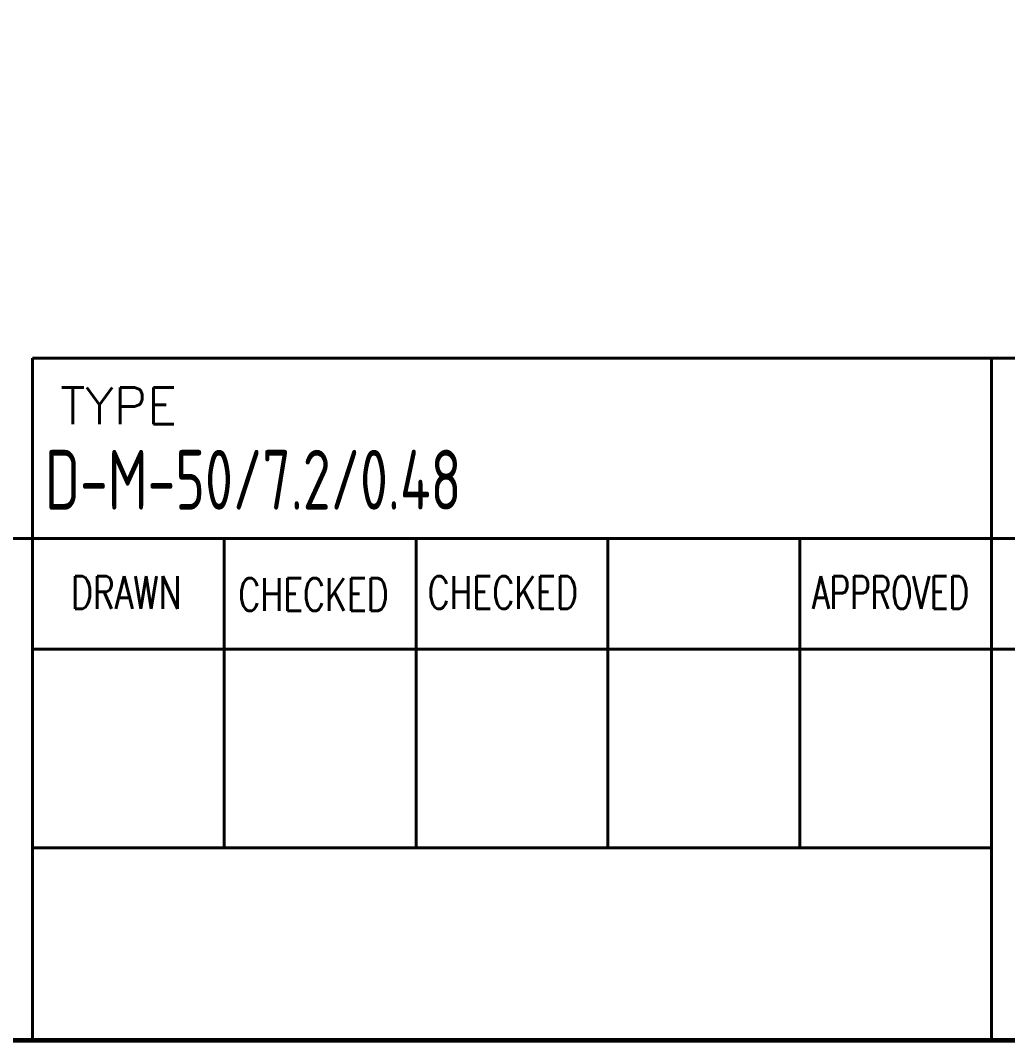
# Model space of a CAD drawing. Header units: millimetres. Extents: x 104833 to 218395, y -330386 to -125668.
# Drawn here: x 108627 to 109815, y -130186 to -128956 of the extents above; entities that cross this region are included whole.
import ezdxf

# ---------------------------------------------------------------- set-up
doc = ezdxf.new("R2010")
doc.units = ezdxf.units.MM
doc.header["$LTSCALE"] = 13
doc.layers.add('1', color=4, linetype='Continuous')
doc.layers.add('2', color=3, linetype='Continuous')
doc.styles.add('ROMANS', font='romans.shx', dxfattribs={"bigfont": 'whgtxt.shx'})
doc.styles.get("Standard").update_dxf_attribs({"font": 'gbenor.shx', "bigfont": 'gbcbig.shx'})

msp = doc.modelspace()

# ---------------------------------------------------------------- linework, layer by layer
at = {"layer": '1', "color": 0, "lineweight": 40}
for p, q in [((108641.53, -129362.22), (110034.38, -129362.22)), ((108641.63, -129362.22), (111305.72, -129362.22)), ((108641.63, -129362.22), (108641.63, -130183.15)), ((109796.07, -129362.22), (109796.07, -130183.15)), ((105243.44, -129579.29), (111305.72, -129579.29)), ((108872.52, -129579.29), (108872.52, -129951.69)), ((109103.41, -129579.29), (109103.41, -129951.69)), ((109334.3, -129579.29), (109334.3, -129951.69)), ((109565.18, -129579.29), (109565.18, -129951.69)), ((108641.63, -129712.5), (109796.07, -129712.5)), ((109796.07, -129712.5), (111305.72, -129712.5)), ((108641.63, -129951.69), (109796.07, -129951.69)), ((108641.63, -130182.58), (108641.63, -129951.69))]:
    msp.add_line(p, q, dxfattribs=at)
at = {"layer": '1', "color": 0, "lineweight": 40, "const_width": 5.53}
msp.add_lwpolyline([(105243.44, -130183.15), (111305.72, -130183.15), (111305.72, -125825.89), (105243.44, -125825.89), (105243.44, -130183.15)], dxfattribs=at)

# ---------------------------------------------------------------- texts
at = {"layer": '1', "color": 4, "lineweight": 13, "width": 0.8}
msp.add_text('D-M-50/7.2/0.48', height=72, dxfattribs=at).set_placement((108656.58, -129544.43))
at = {"layer": '2', "lineweight": 13, "style": 'ROMANS'}
msp.add_text('TYPE', height=44.402, dxfattribs=at).set_placement((108674.87, -129441.63))
for s, width, p in [('DRAWN', 0.75, (108687.91, -129663.69)), ('CHECKED', 0.75, (108889.51, -129666.16)), ('CHECKED', 0.75, (109117.24, -129663.69)), ('APPROVED', 0.7, (109580.18, -129663.69))]:
    msp.add_text(s, height=39.073, dxfattribs=dict(at, width=width)).set_placement(p)

doc.saveas('drawing.dxf')
